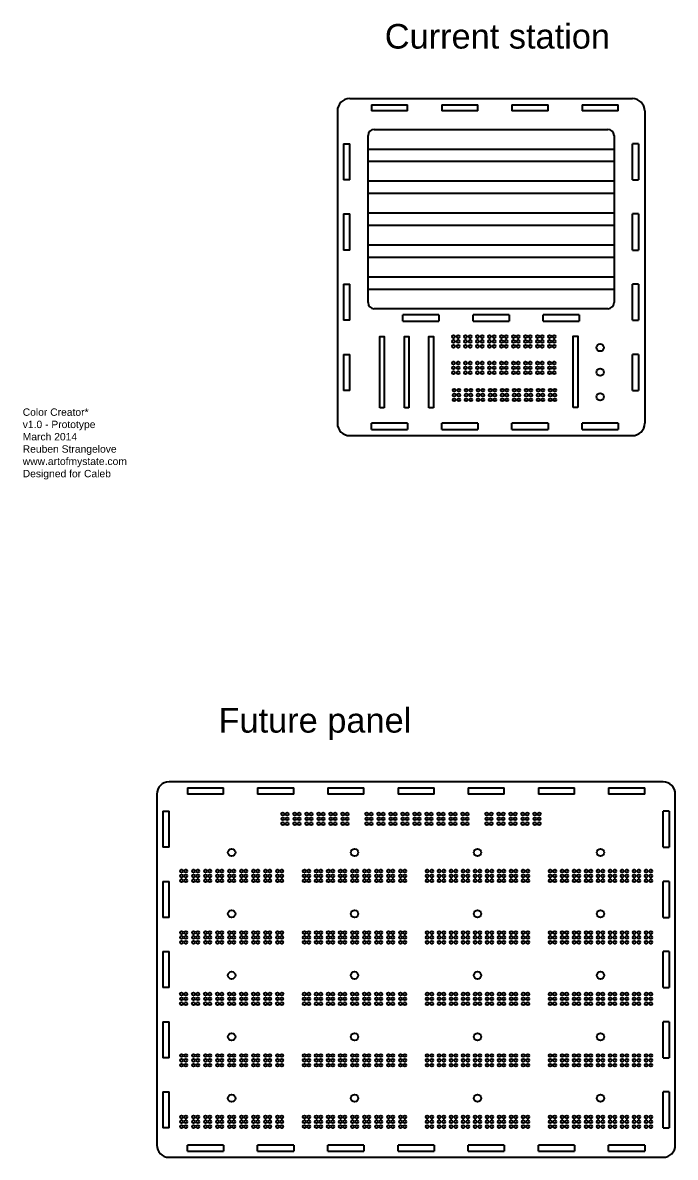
# Model space of a CAD drawing. Header units: inches. Extents: x 24.6 to 100.5, y -17.5 to 39.
# Drawn here: x 24.77 to 38.05, y 15.95 to 39.03 of the extents above; entities that cross this region are included whole.
import ezdxf

# ---------------------------------------------------------------- set-up
doc = ezdxf.new("R2010")
doc.units = ezdxf.units.IN
doc.header["$MEASUREMENT"] = 0
doc.styles.get("Standard").update_dxf_attribs({"font": 'arial.ttf'})

# ---------------------------------------------------------------- blocks, each defined once
blk = doc.blocks.new('*U214')
at = {"color": 2}
blk.add_circle((0, 0), 0.075, dxfattribs=at)
blk = doc.blocks.new('*U215')
at = {"color": 0, "linetype": 'ByBlock', "lineweight": -2, "transparency": 16777216}
for p in [(0, 5), (2.5, 5), (5, 5), (7.5, 5), (0, 3.75), (2.5, 3.75), (5, 3.75), (7.5, 3.75), (0, 2.5), (2.5, 2.5), (5, 2.5), (7.5, 2.5), (0, 1.25), (2.5, 1.25), (5, 1.25), (7.5, 1.25), (0, 0), (2.5, 0), (5, 0), (7.5, 0)]:
    blk.add_blockref('*U214', p, dxfattribs=at)

msp = doc.modelspace()

# ---------------------------------------------------------------- linework, layer by layer
at = {"color": 5}
for p, q in [((31.424, 37.48546), (37.174, 37.48546)), ((31.174, 37.23546), (31.174, 30.88046)), ((31.868, 37.36046), (31.868, 37.23546)), ((31.868, 37.36046), (32.6016, 37.36046)), ((32.6016, 37.23546), (31.868, 37.23546)), ((32.6016, 37.23546), (32.6016, 37.36046)), ((33.2956, 37.36046), (34.0292, 37.36046)), ((33.2956, 37.36046), (33.2956, 37.23546)), ((34.0292, 37.23546), (33.2956, 37.23546)), ((34.0292, 37.23546), (34.0292, 37.36046)), ((34.7232, 37.36046), (34.7232, 37.23546)), ((34.7232, 37.36046), (35.4568, 37.36046)), ((35.4568, 37.23546), (34.7232, 37.23546)), ((35.4568, 37.23546), (35.4568, 37.36046)), ((36.1508, 37.36046), (36.1508, 37.23546)), ((36.1508, 37.36046), (36.8844, 37.36046)), ((36.8844, 37.23546), (36.1508, 37.23546)), ((36.8844, 37.23546), (36.8844, 37.36046)), ((37.424, 37.23546), (37.424, 30.88046)), ((31.799, 33.33546), (31.799, 36.73546)), ((31.924, 36.86046), (36.674, 36.86046)), ((36.799, 36.73546), (36.799, 33.33546)), ((31.299, 36.56616), (31.424, 36.56616)), ((31.299, 36.56616), (31.299, 35.83256)), ((31.424, 35.83256), (31.424, 36.56616)), ((37.299, 36.56616), (37.174, 36.56616)), ((37.174, 35.83256), (37.174, 36.56616)), ((37.299, 36.56616), (37.299, 35.83256)), ((31.424, 35.83256), (31.299, 35.83256)), ((37.174, 35.83256), (37.299, 35.83256)), ((31.299, 35.13856), (31.424, 35.13856)), ((31.299, 35.13856), (31.299, 34.40496)), ((31.424, 34.40496), (31.424, 35.13856)), ((37.174, 34.40496), (37.174, 35.13856)), ((37.299, 35.13856), (37.174, 35.13856)), ((37.299, 35.13856), (37.299, 34.40496)), ((31.424, 34.40496), (31.299, 34.40496)), ((37.174, 34.40496), (37.299, 34.40496)), ((31.299, 33.71097), (31.424, 33.71097)), ((31.299, 33.71097), (31.299, 32.97737)), ((31.424, 32.97737), (31.424, 33.71096)), ((37.299, 33.71096), (37.174, 33.71096)), ((37.174, 32.97737), (37.174, 33.71096)), ((37.299, 33.71097), (37.299, 32.97737)), ((36.674, 33.21046), (31.924, 33.21046)), ((32.5046, 32.96046), (32.5046, 33.08546)), ((33.2382, 33.08546), (32.5046, 33.08546)), ((33.2382, 33.08546), (33.2382, 32.96046)), ((33.9322, 32.96046), (33.9322, 33.08546)), ((34.6658, 33.08546), (33.9322, 33.08546)), ((34.6658, 33.08546), (34.6658, 32.96046)), ((36.0934, 33.08546), (35.3598, 33.08546)), ((35.3598, 32.96046), (35.3598, 33.08546)), ((36.0934, 33.08546), (36.0934, 32.96046)), ((31.424, 32.97737), (31.299, 32.97737)), ((32.5046, 32.96046), (33.2382, 32.96046)), ((33.9322, 32.96046), (34.6658, 32.96046)), ((35.3598, 32.96046), (36.0934, 32.96046)), ((37.174, 32.97737), (37.299, 32.97737)), ((31.299, 32.28337), (31.299, 31.54977)), ((31.299, 32.28337), (31.424, 32.28337)), ((31.424, 31.54977), (31.424, 32.28337)), ((37.299, 32.28337), (37.174, 32.28337)), ((37.174, 31.54977), (37.174, 32.28337)), ((37.299, 32.28337), (37.299, 31.54977)), ((31.424, 31.54977), (31.299, 31.54977)), ((37.174, 31.54977), (37.299, 31.54977)), ((31.868, 30.75546), (31.868, 30.88046)), ((32.6016, 30.88046), (31.868, 30.88046)), ((31.868, 30.75546), (32.6016, 30.75546)), ((32.6016, 30.88046), (32.6016, 30.75546)), ((33.2956, 30.75546), (33.2956, 30.88046)), ((34.0292, 30.88046), (33.2956, 30.88046)), ((33.2956, 30.75546), (34.0292, 30.75546)), ((34.0292, 30.88046), (34.0292, 30.75546)), ((35.4568, 30.88046), (34.7232, 30.88046)), ((34.7232, 30.75546), (34.7232, 30.88046)), ((34.7232, 30.75546), (35.4568, 30.75546)), ((35.4568, 30.88046), (35.4568, 30.75546)), ((36.1508, 30.75546), (36.1508, 30.88046)), ((36.8844, 30.88046), (36.1508, 30.88046)), ((36.1508, 30.75546), (36.8844, 30.75546)), ((36.8844, 30.88046), (36.8844, 30.75546)), ((31.424, 30.63046), (37.174, 30.63046)), ((28.12395, 23.46242), (28.12395, 23.33742)), ((28.12395, 23.46242), (28.85755, 23.46242)), ((28.85755, 23.33742), (28.12395, 23.33742)), ((28.85755, 23.33742), (28.85755, 23.46242)), ((29.55155, 23.46242), (29.55155, 23.33742)), ((29.55155, 23.46242), (30.28515, 23.46242)), ((30.28515, 23.33742), (29.55155, 23.33742)), ((30.28515, 23.33742), (30.28515, 23.46242)), ((30.97915, 23.46242), (30.97915, 23.33742)), ((30.97915, 23.46242), (31.71275, 23.46242)), ((31.71275, 23.33742), (30.97915, 23.33742)), ((31.71275, 23.33742), (31.71275, 23.46242)), ((32.40675, 23.46242), (33.14035, 23.46242)), ((32.40675, 23.46242), (32.40675, 23.33742)), ((33.14035, 23.33742), (32.40675, 23.33742)), ((33.14035, 23.33742), (33.14035, 23.46242)), ((33.83435, 23.46242), (33.83435, 23.33742)), ((33.83435, 23.46242), (34.56795, 23.46242)), ((34.56795, 23.33742), (33.83435, 23.33742)), ((34.56795, 23.33742), (34.56795, 23.46242)), ((35.26195, 23.46242), (35.26195, 23.33742)), ((35.26195, 23.46242), (35.99555, 23.46242)), ((35.99555, 23.33742), (35.26195, 23.33742)), ((35.99555, 23.33742), (35.99555, 23.46242)), ((36.68955, 23.46242), (37.42315, 23.46242)), ((36.68955, 23.46242), (36.68955, 23.33742)), ((37.42315, 23.33742), (36.68955, 23.33742)), ((37.42315, 23.33742), (37.42315, 23.46242)), ((27.62688, 22.99078), (27.75188, 22.99078)), ((27.62688, 22.99078), (27.62688, 22.25718)), ((27.75188, 22.25718), (27.75188, 22.99078)), ((37.92023, 22.99078), (37.79523, 22.99078)), ((37.79523, 22.25718), (37.79523, 22.99078)), ((37.92023, 22.99078), (37.92023, 22.25718)), ((27.75188, 22.25718), (27.62688, 22.25718)), ((37.79523, 22.25718), (37.92023, 22.25718)), ((27.62688, 21.56318), (27.75188, 21.56318)), ((27.62688, 21.56318), (27.62688, 20.82958)), ((27.75188, 20.82958), (27.75188, 21.56318)), ((37.92023, 21.56318), (37.79523, 21.56318)), ((37.79523, 20.82958), (37.79523, 21.56318)), ((37.92023, 21.56318), (37.92023, 20.82958)), ((27.75188, 20.82958), (27.62688, 20.82958)), ((37.79523, 20.82958), (37.92023, 20.82958)), ((27.62688, 20.13558), (27.62688, 19.40198)), ((27.62688, 20.13558), (27.75188, 20.13558)), ((27.75188, 19.40198), (27.75188, 20.13558)), ((37.79523, 19.40198), (37.79523, 20.13558)), ((37.92023, 20.13558), (37.79523, 20.13558)), ((37.92023, 20.13558), (37.92023, 19.40198)), ((27.75188, 19.40198), (27.62688, 19.40198)), ((37.79523, 19.40198), (37.92023, 19.40198)), ((27.62688, 18.70798), (27.75188, 18.70798)), ((27.62688, 18.70798), (27.62688, 17.97438)), ((27.75188, 17.97438), (27.75188, 18.70798)), ((37.92023, 18.70798), (37.79523, 18.70798)), ((37.79523, 17.97438), (37.79523, 18.70798)), ((37.92023, 18.70798), (37.92023, 17.97438)), ((27.75188, 17.97438), (27.62688, 17.97438)), ((37.79523, 17.97438), (37.92023, 17.97438)), ((27.62688, 17.28038), (27.62688, 16.54678)), ((27.62688, 17.28038), (27.75188, 17.28038)), ((27.75188, 16.54678), (27.75188, 17.28038)), ((37.79523, 16.54678), (37.79523, 17.28038)), ((37.92023, 17.28038), (37.79523, 17.28038)), ((37.92023, 17.28038), (37.92023, 16.54678)), ((27.75188, 16.54678), (27.62688, 16.54678)), ((37.79523, 16.54678), (37.92023, 16.54678)), ((28.12395, 16.07514), (28.12395, 16.20014)), ((28.85755, 16.20014), (28.12395, 16.20014)), ((28.85755, 16.20014), (28.85755, 16.07514)), ((30.28515, 16.20014), (29.55155, 16.20014)), ((29.55155, 16.07514), (29.55155, 16.20014)), ((30.28515, 16.20014), (30.28515, 16.07514)), ((31.71275, 16.20014), (30.97915, 16.20014)), ((30.97915, 16.07514), (30.97915, 16.20014)), ((31.71275, 16.20014), (31.71275, 16.07514)), ((32.40675, 16.07514), (32.40675, 16.20014)), ((33.14035, 16.20014), (32.40675, 16.20014)), ((33.14035, 16.20014), (33.14035, 16.07514)), ((33.83435, 16.07514), (33.83435, 16.20014)), ((34.56795, 16.20014), (33.83435, 16.20014)), ((34.56795, 16.20014), (34.56795, 16.07514)), ((35.99555, 16.20014), (35.26195, 16.20014)), ((35.26195, 16.07514), (35.26195, 16.20014)), ((35.99555, 16.20014), (35.99555, 16.07514)), ((37.42315, 16.20014), (36.68955, 16.20014)), ((36.68955, 16.07514), (36.68955, 16.20014)), ((37.42315, 16.20014), (37.42315, 16.07514)), ((28.12395, 16.07514), (28.85755, 16.07514)), ((29.55155, 16.07514), (30.28515, 16.07514)), ((30.97915, 16.07514), (31.71275, 16.07514)), ((32.40675, 16.07514), (33.14035, 16.07514)), ((33.83435, 16.07514), (34.56795, 16.07514)), ((35.26195, 16.07514), (35.99555, 16.07514)), ((36.68955, 16.07514), (37.42315, 16.07514))]:
    msp.add_line(p, q, dxfattribs=at)
at = {"color": 1}
for p, q in [((31.799, 36.46046), (36.799, 36.46046)), ((31.799, 36.21046), (36.799, 36.21046)), ((31.799, 35.81046), (36.799, 35.81046)), ((31.799, 35.56046), (36.799, 35.56046)), ((31.799, 35.16046), (36.799, 35.16046)), ((31.799, 34.91046), (36.799, 34.91046)), ((31.799, 34.51046), (36.799, 34.51046)), ((31.799, 34.26046), (36.799, 34.26046)), ((31.799, 33.86046), (36.799, 33.86046)), ((31.799, 33.61046), (36.799, 33.61046))]:
    msp.add_line(p, q, dxfattribs=at)
at = {"color": 3}
for p, q in [((32.12648, 31.19546), (32.03648, 31.19546)), ((32.62648, 31.19546), (32.53648, 31.19546)), ((33.12648, 31.19546), (33.03648, 31.19546)), ((36.06152, 31.20049), (35.97152, 31.20049))]:
    msp.add_line(p, q, dxfattribs=at)
for points in [[(32.03648, 31.19546), (32.03648, 32.64546), (32.12648, 32.64546), (32.12648, 31.19546)], [(32.53648, 31.19546), (32.53648, 32.64546), (32.62648, 32.64546), (32.62648, 31.19546)], [(33.03648, 31.19546), (33.03648, 32.64546), (33.12648, 32.64546), (33.12648, 31.19546)], [(35.97152, 31.20049), (35.97152, 32.65049), (36.06152, 32.65049), (36.06152, 31.20049)]]:
    msp.add_lwpolyline(points, dxfattribs=at)
at = {"color": 5}
msp.add_lwpolyline([(37.79523, 23.58742), (27.75188, 23.58742, 0.41421356), (27.50188, 23.33742), (27.50188, 16.20014, 0.41421356), (27.75188, 15.95014), (37.79523, 15.95014, 0.41421356), (38.04523, 16.20014), (38.04523, 23.33742, 0.41421356)], format="xyb", close=True, dxfattribs=at)
at = {"color": 6}
for centre in [(33.53753, 32.64503), (33.53753, 32.5466), (33.62808, 32.64503), (33.62808, 32.5466), (33.78163, 32.64503), (33.78163, 32.5466), (33.87218, 32.64503), (33.87218, 32.5466), (34.02572, 32.64503), (34.02572, 32.5466), (34.11627, 32.64503), (34.11627, 32.5466), (34.26981, 32.64503), (34.26981, 32.5466), (34.36036, 32.64503), (34.36036, 32.5466), (34.51391, 32.64503), (34.51391, 32.5466), (34.60446, 32.64503), (34.60446, 32.5466), (34.758, 32.64503), (34.758, 32.5466), (34.84855, 32.64503), (34.84855, 32.5466), (35.0021, 32.64503), (35.0021, 32.5466), (35.09265, 32.64503), (35.09265, 32.5466), (35.24619, 32.64503), (35.24619, 32.5466), (35.33674, 32.64503), (35.33674, 32.5466), (35.49028, 32.64503), (35.49028, 32.5466), (35.58083, 32.64503), (35.58083, 32.5466), (33.53753, 32.44817), (33.62808, 32.44817), (33.78163, 32.44817), (33.87218, 32.44817), (34.02572, 32.44817), (34.11627, 32.44817), (34.26981, 32.44817), (34.36036, 32.44817), (34.51391, 32.44817), (34.60446, 32.44817), (34.758, 32.44817), (34.84855, 32.44817), (35.0021, 32.44817), (35.09265, 32.44817), (35.24619, 32.44817), (35.33674, 32.44817), (35.49028, 32.44817), (35.58083, 32.44817), (33.53753, 32.1068), (33.62808, 32.1068), (33.78163, 32.1068), (33.87218, 32.1068), (34.02572, 32.1068), (34.11627, 32.1068), (34.26981, 32.1068), (34.36036, 32.1068), (34.51391, 32.1068), (34.60446, 32.1068), (34.758, 32.1068), (34.84855, 32.1068), (35.0021, 32.1068), (35.09265, 32.1068), (35.24619, 32.1068), (35.33674, 32.1068), (35.49028, 32.1068), (35.58083, 32.1068), (33.53753, 32.00837), (33.53753, 31.90995), (33.62808, 32.00837), (33.62808, 31.90995), (33.78163, 32.00837), (33.78163, 31.90995), (33.87218, 32.00837), (33.87218, 31.90995), (34.02572, 32.00837), (34.02572, 31.90995), (34.11627, 32.00837), (34.11627, 31.90995), (34.26981, 32.00837), (34.26981, 31.90995), (34.36036, 32.00837), (34.36036, 31.90995), (34.51391, 32.00837), (34.51391, 31.90995), (34.60446, 32.00837), (34.60446, 31.90995), (34.758, 32.00837), (34.758, 31.90995), (34.84855, 32.00837), (34.84855, 31.90995), (35.0021, 32.00837), (35.0021, 31.90995), (35.09265, 32.00837), (35.09265, 31.90995), (35.24619, 32.00837), (35.24619, 31.90995), (35.33674, 32.00837), (35.33674, 31.90995), (35.49028, 32.00837), (35.49028, 31.90995), (35.58083, 32.00837), (35.58083, 31.90995), (33.55117, 31.55495), (33.55117, 31.45652), (33.64172, 31.55495), (33.64172, 31.45652), (33.79526, 31.55495), (33.79526, 31.45652), (33.88581, 31.55495), (33.88581, 31.45652), (34.03935, 31.55495), (34.03935, 31.45652), (34.1299, 31.55495), (34.1299, 31.45652), (34.28345, 31.55495), (34.28345, 31.45652), (34.374, 31.55495), (34.374, 31.45652), (34.52754, 31.55495), (34.52754, 31.45652), (34.61809, 31.55495), (34.61809, 31.45652), (34.77164, 31.55495), (34.77164, 31.45652), (34.86219, 31.55495), (34.86219, 31.45652), (35.01573, 31.55495), (35.01573, 31.45652), (35.10628, 31.55495), (35.10628, 31.45652), (35.25982, 31.55495), (35.25982, 31.45652), (35.35037, 31.55495), (35.35037, 31.45652), (35.50392, 31.55495), (35.50392, 31.45652), (35.59447, 31.55495), (35.59447, 31.45652), (33.55117, 31.35809), (33.64172, 31.35809), (33.79526, 31.35809), (33.88581, 31.35809), (34.03935, 31.35809), (34.1299, 31.35809), (34.28345, 31.35809), (34.374, 31.35809), (34.52754, 31.35809), (34.61809, 31.35809), (34.77164, 31.35809), (34.86219, 31.35809), (35.01573, 31.35809), (35.10628, 31.35809), (35.25982, 31.35809), (35.35037, 31.35809), (35.50392, 31.35809), (35.59447, 31.35809), (30.06171, 22.93332), (30.06171, 22.83489), (30.15227, 22.93332), (30.15227, 22.83489), (30.30581, 22.93332), (30.30581, 22.83489), (30.39636, 22.93332), (30.39636, 22.83489), (30.5499, 22.93332), (30.5499, 22.83489), (30.64045, 22.93332), (30.64045, 22.83489), (30.794, 22.93332), (30.794, 22.83489), (30.88455, 22.93332), (30.88455, 22.83489), (31.03809, 22.93332), (31.03809, 22.83489), (31.12864, 22.93332), (31.12864, 22.83489), (31.28218, 22.93332), (31.28218, 22.83489), (31.37274, 22.93332), (31.37274, 22.83489), (31.77037, 22.93332), (31.77037, 22.83489), (31.86092, 22.93332), (31.86092, 22.83489), (32.01447, 22.93332), (32.01447, 22.83489), (32.10502, 22.93332), (32.10502, 22.83489), (32.25856, 22.93332), (32.25856, 22.83489), (32.34911, 22.93332), (32.34911, 22.83489), (32.50265, 22.93332), (32.50265, 22.83489), (32.59321, 22.93332), (32.59321, 22.83489), (32.74675, 22.93332), (32.74675, 22.83489), (32.8373, 22.93332), (32.8373, 22.83489), (32.99084, 22.93332), (32.99084, 22.83489), (33.08139, 22.93332), (33.08139, 22.83489), (33.23494, 22.93332), (33.23494, 22.83489), (33.32549, 22.93332), (33.32549, 22.83489), (33.47903, 22.93332), (33.47903, 22.83489), (33.56958, 22.93332), (33.56958, 22.83489), (33.72312, 22.93332), (33.72312, 22.83489), (33.81368, 22.93332), (33.81368, 22.83489), (34.21131, 22.93332), (34.21131, 22.83489), (34.30186, 22.93332), (34.30186, 22.83489), (34.45541, 22.93332), (34.45541, 22.83489), (34.54596, 22.93332), (34.54596, 22.83489), (34.6995, 22.93332), (34.6995, 22.83489), (34.79005, 22.93332), (34.79005, 22.83489), (34.94359, 22.93332), (34.94359, 22.83489), (35.03415, 22.93332), (35.03415, 22.83489), (35.18769, 22.93332), (35.18769, 22.83489), (35.27824, 22.93332), (35.27824, 22.83489), (30.06171, 22.73647), (30.15227, 22.73647), (30.30581, 22.73647), (30.39636, 22.73647), (30.5499, 22.73647), (30.64045, 22.73647), (30.794, 22.73647), (30.88455, 22.73647), (31.03809, 22.73647), (31.12864, 22.73647), (31.28218, 22.73647), (31.37274, 22.73647), (31.77037, 22.73647), (31.86092, 22.73647), (32.01447, 22.73647), (32.10502, 22.73647), (32.25856, 22.73647), (32.34911, 22.73647), (32.50265, 22.73647), (32.59321, 22.73647), (32.74675, 22.73647), (32.8373, 22.73647), (32.99084, 22.73647), (33.08139, 22.73647), (33.23494, 22.73647), (33.32549, 22.73647), (33.47903, 22.73647), (33.56958, 22.73647), (33.72312, 22.73647), (33.81368, 22.73647), (34.21131, 22.73647), (34.30186, 22.73647), (34.45541, 22.73647), (34.54596, 22.73647), (34.6995, 22.73647), (34.79005, 22.73647), (34.94359, 22.73647), (35.03415, 22.73647), (35.18769, 22.73647), (35.27824, 22.73647), (28.00188, 21.77199), (28.00188, 21.67357), (28.09243, 21.77199), (28.09243, 21.67357), (28.24597, 21.77199), (28.24597, 21.67357), (28.33652, 21.77199), (28.33652, 21.67357), (28.49006, 21.77199), (28.49006, 21.67357), (28.58061, 21.77199), (28.58061, 21.67357), (28.73416, 21.77199), (28.73416, 21.67357), (28.82471, 21.77199), (28.82471, 21.67357), (28.97825, 21.77199), (28.97825, 21.67357), (29.0688, 21.77199), (29.0688, 21.67357), (29.22235, 21.77199), (29.22235, 21.67357), (29.3129, 21.77199), (29.3129, 21.67357), (29.46644, 21.77199), (29.46644, 21.67357), (29.55699, 21.77199), (29.55699, 21.67357), (29.71053, 21.77199), (29.71053, 21.67357), (29.80108, 21.77199), (29.80108, 21.67357), (29.95463, 21.77199), (29.95463, 21.67357), (30.04518, 21.77199), (30.04518, 21.67357), (30.50188, 21.77199), (30.50188, 21.67357), (30.59243, 21.77199), (30.59243, 21.67357), (30.74597, 21.77199), (30.74597, 21.67357), (30.83652, 21.77199), (30.83652, 21.67357), (30.99006, 21.77199), (30.99006, 21.67357), (31.08061, 21.77199), (31.08061, 21.67357), (31.23416, 21.77199), (31.23416, 21.67357), (31.32471, 21.77199), (31.32471, 21.67357), (31.47825, 21.77199), (31.47825, 21.67357), (31.5688, 21.77199), (31.5688, 21.67357), (31.72235, 21.77199), (31.72235, 21.67357), (31.8129, 21.77199), (31.8129, 21.67357), (31.96644, 21.77199), (31.96644, 21.67357), (32.05699, 21.77199), (32.05699, 21.67357), (32.21053, 21.77199), (32.21053, 21.67357), (32.30108, 21.77199), (32.30108, 21.67357), (32.45463, 21.77199), (32.45463, 21.67357), (32.54518, 21.77199), (32.54518, 21.67357), (33.00188, 21.77199), (33.00188, 21.67357), (33.09243, 21.77199), (33.09243, 21.67357), (33.24597, 21.77199), (33.24597, 21.67357), (33.33652, 21.77199), (33.33652, 21.67357), (33.49006, 21.77199), (33.49006, 21.67357), (33.58061, 21.77199), (33.58061, 21.67357), (33.73416, 21.77199), (33.73416, 21.67357), (33.82471, 21.77199), (33.82471, 21.67357), (33.97825, 21.77199), (33.97825, 21.67357), (34.0688, 21.77199), (34.0688, 21.67357), (34.22235, 21.77199), (34.22235, 21.67357), (34.3129, 21.77199), (34.3129, 21.67357), (34.46644, 21.77199), (34.46644, 21.67357), (34.55699, 21.77199), (34.55699, 21.67357), (34.71053, 21.77199), (34.71053, 21.67357), (34.80108, 21.77199), (34.80108, 21.67357), (34.95463, 21.77199), (34.95463, 21.67357), (35.04518, 21.77199), (35.04518, 21.67357), (35.50188, 21.77199), (35.50188, 21.67357), (35.59243, 21.77199), (35.59243, 21.67357), (35.74597, 21.77199), (35.74597, 21.67357), (35.83652, 21.77199), (35.83652, 21.67357), (35.99006, 21.77199), (35.99006, 21.67357), (36.08061, 21.77199), (36.08061, 21.67357), (36.23416, 21.77199), (36.23416, 21.67357), (36.32471, 21.77199), (36.32471, 21.67357), (36.47825, 21.77199), (36.47825, 21.67357), (36.5688, 21.77199), (36.5688, 21.67357), (36.72235, 21.77199), (36.72235, 21.67357), (36.8129, 21.77199), (36.8129, 21.67357), (36.96644, 21.77199), (36.96644, 21.67357), (37.05699, 21.77199), (37.05699, 21.67357), (37.21053, 21.77199), (37.21053, 21.67357), (37.30108, 21.77199), (37.30108, 21.67357), (37.45463, 21.77199), (37.45463, 21.67357), (37.54518, 21.77199), (37.54518, 21.67357), (28.00188, 21.57514), (28.09243, 21.57514), (28.24597, 21.57514), (28.33652, 21.57514), (28.49006, 21.57514), (28.58061, 21.57514), (28.73416, 21.57514), (28.82471, 21.57514), (28.97825, 21.57514), (29.0688, 21.57514), (29.22235, 21.57514), (29.3129, 21.57514), (29.46644, 21.57514), (29.55699, 21.57514), (29.71053, 21.57514), (29.80108, 21.57514), (29.95463, 21.57514), (30.04518, 21.57514), (30.50188, 21.57514), (30.59243, 21.57514), (30.74597, 21.57514), (30.83652, 21.57514), (30.99006, 21.57514), (31.08061, 21.57514), (31.23416, 21.57514), (31.32471, 21.57514), (31.47825, 21.57514), (31.5688, 21.57514), (31.72235, 21.57514), (31.8129, 21.57514), (31.96644, 21.57514), (32.05699, 21.57514), (32.21053, 21.57514), (32.30108, 21.57514), (32.45463, 21.57514), (32.54518, 21.57514), (33.00188, 21.57514), (33.09243, 21.57514), (33.24597, 21.57514), (33.33652, 21.57514), (33.49006, 21.57514), (33.58061, 21.57514), (33.73416, 21.57514), (33.82471, 21.57514), (33.97825, 21.57514), (34.0688, 21.57514), (34.22235, 21.57514), (34.3129, 21.57514), (34.46644, 21.57514), (34.55699, 21.57514), (34.71053, 21.57514), (34.80108, 21.57514), (34.95463, 21.57514), (35.04518, 21.57514), (35.50188, 21.57514), (35.59243, 21.57514), (35.74597, 21.57514), (35.83652, 21.57514), (35.99006, 21.57514), (36.08061, 21.57514), (36.23416, 21.57514), (36.32471, 21.57514), (36.47825, 21.57514), (36.5688, 21.57514), (36.72235, 21.57514), (36.8129, 21.57514), (36.96644, 21.57514), (37.05699, 21.57514), (37.21053, 21.57514), (37.30108, 21.57514), (37.45463, 21.57514), (37.54518, 21.57514), (28.00188, 20.52199), (28.09243, 20.52199), (28.24597, 20.52199), (28.33652, 20.52199), (28.49006, 20.52199), (28.58061, 20.52199), (28.73416, 20.52199), (28.82471, 20.52199), (28.97825, 20.52199), (29.0688, 20.52199), (29.22235, 20.52199), (29.3129, 20.52199), (29.46644, 20.52199), (29.55699, 20.52199), (29.71053, 20.52199), (29.80108, 20.52199), (29.95463, 20.52199), (30.04518, 20.52199), (30.50188, 20.52199), (30.59243, 20.52199), (30.74597, 20.52199), (30.83652, 20.52199), (30.99006, 20.52199), (31.08061, 20.52199), (31.23416, 20.52199), (31.32471, 20.52199), (31.47825, 20.52199), (31.5688, 20.52199), (31.72235, 20.52199), (31.8129, 20.52199), (31.96644, 20.52199), (32.05699, 20.52199), (32.21053, 20.52199), (32.30108, 20.52199), (32.45463, 20.52199), (32.54518, 20.52199), (33.00188, 20.52199), (33.09243, 20.52199), (33.24597, 20.52199), (33.33652, 20.52199), (33.49006, 20.52199), (33.58061, 20.52199), (33.73416, 20.52199), (33.82471, 20.52199), (33.97825, 20.52199), (34.0688, 20.52199), (34.22235, 20.52199), (34.3129, 20.52199), (34.46644, 20.52199), (34.55699, 20.52199), (34.71053, 20.52199), (34.80108, 20.52199), (34.95463, 20.52199), (35.04518, 20.52199), (35.50188, 20.52199), (35.59243, 20.52199), (35.74597, 20.52199), (35.83652, 20.52199), (35.99006, 20.52199), (36.08061, 20.52199), (36.23416, 20.52199), (36.32471, 20.52199), (36.47825, 20.52199), (36.5688, 20.52199), (36.72235, 20.52199), (36.8129, 20.52199), (36.96644, 20.52199), (37.05699, 20.52199), (37.21053, 20.52199), (37.30108, 20.52199), (37.45463, 20.52199), (37.54518, 20.52199), (28.00188, 20.42357), (28.00188, 20.32514), (28.09243, 20.42357), (28.09243, 20.32514), (28.24597, 20.42357), (28.24597, 20.32514), (28.33652, 20.42357), (28.33652, 20.32514), (28.49006, 20.42357), (28.49006, 20.32514), (28.58061, 20.42357), (28.58061, 20.32514), (28.73416, 20.42357), (28.73416, 20.32514), (28.82471, 20.42357), (28.82471, 20.32514), (28.97825, 20.42357), (28.97825, 20.32514), (29.0688, 20.42357), (29.0688, 20.32514), (29.22235, 20.42357), (29.22235, 20.32514), (29.3129, 20.42357), (29.3129, 20.32514), (29.46644, 20.42357), (29.46644, 20.32514), (29.55699, 20.42357), (29.55699, 20.32514), (29.71053, 20.42357), (29.71053, 20.32514), (29.80108, 20.42357), (29.80108, 20.32514), (29.95463, 20.42357), (29.95463, 20.32514), (30.04518, 20.42357), (30.04518, 20.32514), (30.50188, 20.42357), (30.50188, 20.32514), (30.59243, 20.42357), (30.59243, 20.32514), (30.74597, 20.42357), (30.74597, 20.32514), (30.83652, 20.42357), (30.83652, 20.32514), (30.99006, 20.42357), (30.99006, 20.32514), (31.08061, 20.42357), (31.08061, 20.32514), (31.23416, 20.42357), (31.23416, 20.32514), (31.32471, 20.42357), (31.32471, 20.32514), (31.47825, 20.42357), (31.47825, 20.32514), (31.5688, 20.42357), (31.5688, 20.32514), (31.72235, 20.42357), (31.72235, 20.32514), (31.8129, 20.42357), (31.8129, 20.32514), (31.96644, 20.42357), (31.96644, 20.32514), (32.05699, 20.42357), (32.05699, 20.32514), (32.21053, 20.42357), (32.21053, 20.32514), (32.30108, 20.42357), (32.30108, 20.32514), (32.45463, 20.42357), (32.45463, 20.32514), (32.54518, 20.42357), (32.54518, 20.32514), (33.00188, 20.42357), (33.00188, 20.32514), (33.09243, 20.42357), (33.09243, 20.32514), (33.24597, 20.42357), (33.24597, 20.32514), (33.33652, 20.42357), (33.33652, 20.32514), (33.49006, 20.42357), (33.49006, 20.32514), (33.58061, 20.42357), (33.58061, 20.32514), (33.73416, 20.42357), (33.73416, 20.32514), (33.82471, 20.42357), (33.82471, 20.32514), (33.97825, 20.42357), (33.97825, 20.32514), (34.0688, 20.42357), (34.0688, 20.32514), (34.22235, 20.42357), (34.22235, 20.32514), (34.3129, 20.42357), (34.3129, 20.32514), (34.46644, 20.42357), (34.46644, 20.32514), (34.55699, 20.42357), (34.55699, 20.32514), (34.71053, 20.42357), (34.71053, 20.32514), (34.80108, 20.42357), (34.80108, 20.32514), (34.95463, 20.42357), (34.95463, 20.32514), (35.04518, 20.42357), (35.04518, 20.32514), (35.50188, 20.42357), (35.50188, 20.32514), (35.59243, 20.42357), (35.59243, 20.32514), (35.74597, 20.42357), (35.74597, 20.32514), (35.83652, 20.42357), (35.83652, 20.32514), (35.99006, 20.42357), (35.99006, 20.32514), (36.08061, 20.42357), (36.08061, 20.32514), (36.23416, 20.42357), (36.23416, 20.32514), (36.32471, 20.42357), (36.32471, 20.32514), (36.47825, 20.42357), (36.47825, 20.32514), (36.5688, 20.42357), (36.5688, 20.32514), (36.72235, 20.42357), (36.72235, 20.32514), (36.8129, 20.42357), (36.8129, 20.32514), (36.96644, 20.42357), (36.96644, 20.32514), (37.05699, 20.42357), (37.05699, 20.32514), (37.21053, 20.42357), (37.21053, 20.32514), (37.30108, 20.42357), (37.30108, 20.32514), (37.45463, 20.42357), (37.45463, 20.32514), (37.54518, 20.42357), (37.54518, 20.32514), (28.00188, 19.27199), (28.00188, 19.17357), (28.09243, 19.27199), (28.09243, 19.17357), (28.24597, 19.27199), (28.24597, 19.17357), (28.33652, 19.27199), (28.33652, 19.17357), (28.49006, 19.27199), (28.49006, 19.17357), (28.58061, 19.27199), (28.58061, 19.17357), (28.73416, 19.27199), (28.73416, 19.17357), (28.82471, 19.27199), (28.82471, 19.17357), (28.97825, 19.27199), (28.97825, 19.17357), (29.0688, 19.27199), (29.0688, 19.17357), (29.22235, 19.27199), (29.22235, 19.17357), (29.3129, 19.27199), (29.3129, 19.17357), (29.46644, 19.27199), (29.46644, 19.17357), (29.55699, 19.27199), (29.55699, 19.17357), (29.71053, 19.27199), (29.71053, 19.17357), (29.80108, 19.27199), (29.80108, 19.17357), (29.95463, 19.27199), (29.95463, 19.17357), (30.04518, 19.27199), (30.04518, 19.17357), (30.50188, 19.27199), (30.50188, 19.17357), (30.59243, 19.27199), (30.59243, 19.17357), (30.74597, 19.27199), (30.74597, 19.17357), (30.83652, 19.27199), (30.83652, 19.17357), (30.99006, 19.27199), (30.99006, 19.17357), (31.08061, 19.27199), (31.08061, 19.17357), (31.23416, 19.27199), (31.23416, 19.17357), (31.32471, 19.27199), (31.32471, 19.17357), (31.47825, 19.27199), (31.47825, 19.17357), (31.5688, 19.27199), (31.5688, 19.17357), (31.72235, 19.27199), (31.72235, 19.17357), (31.8129, 19.27199), (31.8129, 19.17357), (31.96644, 19.27199), (31.96644, 19.17357), (32.05699, 19.27199), (32.05699, 19.17357), (32.21053, 19.27199), (32.21053, 19.17357), (32.30108, 19.27199), (32.30108, 19.17357), (32.45463, 19.27199), (32.45463, 19.17357), (32.54518, 19.27199), (32.54518, 19.17357), (33.00188, 19.27199), (33.00188, 19.17357), (33.09243, 19.27199), (33.09243, 19.17357), (33.24597, 19.27199), (33.24597, 19.17357), (33.33652, 19.27199), (33.33652, 19.17357), (33.49006, 19.27199), (33.49006, 19.17357), (33.58061, 19.27199), (33.58061, 19.17357), (33.73416, 19.27199), (33.73416, 19.17357), (33.82471, 19.27199), (33.82471, 19.17357), (33.97825, 19.27199), (33.97825, 19.17357), (34.0688, 19.27199), (34.0688, 19.17357), (34.22235, 19.27199), (34.22235, 19.17357), (34.3129, 19.27199), (34.3129, 19.17357), (34.46644, 19.27199), (34.46644, 19.17357), (34.55699, 19.27199), (34.55699, 19.17357), (34.71053, 19.27199), (34.71053, 19.17357), (34.80108, 19.27199), (34.80108, 19.17357), (34.95463, 19.27199), (34.95463, 19.17357), (35.04518, 19.27199), (35.04518, 19.17357), (35.50188, 19.27199), (35.50188, 19.17357), (35.59243, 19.27199), (35.59243, 19.17357), (35.74597, 19.27199), (35.74597, 19.17357), (35.83652, 19.27199), (35.83652, 19.17357), (35.99006, 19.27199), (35.99006, 19.17357), (36.08061, 19.27199), (36.08061, 19.17357), (36.23416, 19.27199), (36.23416, 19.17357), (36.32471, 19.27199), (36.32471, 19.17357), (36.47825, 19.27199), (36.47825, 19.17357), (36.5688, 19.27199), (36.5688, 19.17357), (36.72235, 19.27199), (36.72235, 19.17357), (36.8129, 19.27199), (36.8129, 19.17357), (36.96644, 19.27199), (36.96644, 19.17357), (37.05699, 19.27199), (37.05699, 19.17357), (37.21053, 19.27199), (37.21053, 19.17357), (37.30108, 19.27199), (37.30108, 19.17357), (37.45463, 19.27199), (37.45463, 19.17357), (37.54518, 19.27199), (37.54518, 19.17357), (28.00188, 19.07514), (28.09243, 19.07514), (28.24597, 19.07514), (28.33652, 19.07514), (28.49006, 19.07514), (28.58061, 19.07514), (28.73416, 19.07514), (28.82471, 19.07514), (28.97825, 19.07514), (29.0688, 19.07514), (29.22235, 19.07514), (29.3129, 19.07514), (29.46644, 19.07514), (29.55699, 19.07514), (29.71053, 19.07514), (29.80108, 19.07514), (29.95463, 19.07514), (30.04518, 19.07514), (30.50188, 19.07514), (30.59243, 19.07514), (30.74597, 19.07514), (30.83652, 19.07514), (30.99006, 19.07514), (31.08061, 19.07514), (31.23416, 19.07514), (31.32471, 19.07514), (31.47825, 19.07514), (31.5688, 19.07514), (31.72235, 19.07514), (31.8129, 19.07514), (31.96644, 19.07514), (32.05699, 19.07514), (32.21053, 19.07514), (32.30108, 19.07514), (32.45463, 19.07514), (32.54518, 19.07514), (33.00188, 19.07514), (33.09243, 19.07514), (33.24597, 19.07514), (33.33652, 19.07514), (33.49006, 19.07514), (33.58061, 19.07514), (33.73416, 19.07514), (33.82471, 19.07514), (33.97825, 19.07514), (34.0688, 19.07514), (34.22235, 19.07514), (34.3129, 19.07514), (34.46644, 19.07514), (34.55699, 19.07514), (34.71053, 19.07514), (34.80108, 19.07514), (34.95463, 19.07514), (35.04518, 19.07514), (35.50188, 19.07514), (35.59243, 19.07514), (35.74597, 19.07514), (35.83652, 19.07514), (35.99006, 19.07514), (36.08061, 19.07514), (36.23416, 19.07514), (36.32471, 19.07514), (36.47825, 19.07514), (36.5688, 19.07514), (36.72235, 19.07514), (36.8129, 19.07514), (36.96644, 19.07514), (37.05699, 19.07514), (37.21053, 19.07514), (37.30108, 19.07514), (37.45463, 19.07514), (37.54518, 19.07514), (28.00188, 18.02199), (28.09243, 18.02199), (28.24597, 18.02199), (28.33652, 18.02199), (28.49006, 18.02199), (28.58061, 18.02199), (28.73416, 18.02199), (28.82471, 18.02199), (28.97825, 18.02199), (29.0688, 18.02199), (29.22235, 18.02199), (29.3129, 18.02199), (29.46644, 18.02199), (29.55699, 18.02199), (29.71053, 18.02199), (29.80108, 18.02199), (29.95463, 18.02199), (30.04518, 18.02199), (30.50188, 18.02199), (30.59243, 18.02199), (30.74597, 18.02199), (30.83652, 18.02199), (30.99006, 18.02199), (31.08061, 18.02199), (31.23416, 18.02199), (31.32471, 18.02199), (31.47825, 18.02199), (31.5688, 18.02199), (31.72235, 18.02199), (31.8129, 18.02199), (31.96644, 18.02199), (32.05699, 18.02199), (32.21053, 18.02199), (32.30108, 18.02199), (32.45463, 18.02199), (32.54518, 18.02199), (33.00188, 18.02199), (33.09243, 18.02199), (33.24597, 18.02199), (33.33652, 18.02199), (33.49006, 18.02199), (33.58061, 18.02199), (33.73416, 18.02199), (33.82471, 18.02199), (33.97825, 18.02199), (34.0688, 18.02199), (34.22235, 18.02199), (34.3129, 18.02199), (34.46644, 18.02199), (34.55699, 18.02199), (34.71053, 18.02199), (34.80108, 18.02199), (34.95463, 18.02199), (35.04518, 18.02199), (35.50188, 18.02199), (35.59243, 18.02199), (35.74597, 18.02199), (35.83652, 18.02199), (35.99006, 18.02199), (36.08061, 18.02199), (36.23416, 18.02199), (36.32471, 18.02199), (36.47825, 18.02199), (36.5688, 18.02199), (36.72235, 18.02199), (36.8129, 18.02199), (36.96644, 18.02199), (37.05699, 18.02199), (37.21053, 18.02199), (37.30108, 18.02199), (37.45463, 18.02199), (37.54518, 18.02199), (28.00188, 17.92357), (28.00188, 17.82514), (28.09243, 17.92357), (28.09243, 17.82514), (28.24597, 17.92357), (28.24597, 17.82514), (28.33652, 17.92357), (28.33652, 17.82514), (28.49006, 17.92357), (28.49006, 17.82514), (28.58061, 17.92357), (28.58061, 17.82514), (28.73416, 17.92357), (28.73416, 17.82514), (28.82471, 17.92357), (28.82471, 17.82514), (28.97825, 17.92357), (28.97825, 17.82514), (29.0688, 17.92357), (29.0688, 17.82514), (29.22235, 17.92357), (29.22235, 17.82514), (29.3129, 17.92357), (29.3129, 17.82514), (29.46644, 17.92357), (29.46644, 17.82514), (29.55699, 17.92357), (29.55699, 17.82514), (29.71053, 17.92357), (29.71053, 17.82514), (29.80108, 17.92357), (29.80108, 17.82514), (29.95463, 17.92357), (29.95463, 17.82514), (30.04518, 17.92357), (30.04518, 17.82514), (30.50188, 17.92357), (30.50188, 17.82514), (30.59243, 17.92357), (30.59243, 17.82514), (30.74597, 17.92357), (30.74597, 17.82514), (30.83652, 17.92357), (30.83652, 17.82514), (30.99006, 17.92357), (30.99006, 17.82514), (31.08061, 17.92357), (31.08061, 17.82514), (31.23416, 17.92357), (31.23416, 17.82514), (31.32471, 17.92357), (31.32471, 17.82514), (31.47825, 17.92357), (31.47825, 17.82514), (31.5688, 17.92357), (31.5688, 17.82514), (31.72235, 17.92357), (31.72235, 17.82514), (31.8129, 17.92357), (31.8129, 17.82514), (31.96644, 17.92357), (31.96644, 17.82514), (32.05699, 17.92357), (32.05699, 17.82514), (32.21053, 17.92357), (32.21053, 17.82514), (32.30108, 17.92357), (32.30108, 17.82514), (32.45463, 17.92357), (32.45463, 17.82514), (32.54518, 17.92357), (32.54518, 17.82514), (33.00188, 17.92357), (33.00188, 17.82514), (33.09243, 17.92357), (33.09243, 17.82514), (33.24597, 17.92357), (33.24597, 17.82514), (33.33652, 17.92357), (33.33652, 17.82514), (33.49006, 17.92357), (33.49006, 17.82514), (33.58061, 17.92357), (33.58061, 17.82514), (33.73416, 17.92357), (33.73416, 17.82514), (33.82471, 17.92357), (33.82471, 17.82514), (33.97825, 17.92357), (33.97825, 17.82514), (34.0688, 17.92357), (34.0688, 17.82514), (34.22235, 17.92357), (34.22235, 17.82514), (34.3129, 17.92357), (34.3129, 17.82514), (34.46644, 17.92357), (34.46644, 17.82514), (34.55699, 17.92357), (34.55699, 17.82514), (34.71053, 17.92357), (34.71053, 17.82514), (34.80108, 17.92357), (34.80108, 17.82514), (34.95463, 17.92357), (34.95463, 17.82514), (35.04518, 17.92357), (35.04518, 17.82514), (35.50188, 17.92357), (35.50188, 17.82514), (35.59243, 17.92357), (35.59243, 17.82514), (35.74597, 17.92357), (35.74597, 17.82514), (35.83652, 17.92357), (35.83652, 17.82514), (35.99006, 17.92357), (35.99006, 17.82514), (36.08061, 17.92357), (36.08061, 17.82514), (36.23416, 17.92357), (36.23416, 17.82514), (36.32471, 17.92357), (36.32471, 17.82514), (36.47825, 17.92357), (36.47825, 17.82514), (36.5688, 17.92357), (36.5688, 17.82514), (36.72235, 17.92357), (36.72235, 17.82514), (36.8129, 17.92357), (36.8129, 17.82514), (36.96644, 17.92357), (36.96644, 17.82514), (37.05699, 17.92357), (37.05699, 17.82514), (37.21053, 17.92357), (37.21053, 17.82514), (37.30108, 17.92357), (37.30108, 17.82514), (37.45463, 17.92357), (37.45463, 17.82514), (37.54518, 17.92357), (37.54518, 17.82514), (28.00188, 16.77199), (28.00188, 16.67357), (28.09243, 16.77199), (28.09243, 16.67357), (28.24597, 16.77199), (28.24597, 16.67357), (28.33652, 16.77199), (28.33652, 16.67357), (28.49006, 16.77199), (28.49006, 16.67357), (28.58061, 16.77199), (28.58061, 16.67357), (28.73416, 16.77199), (28.73416, 16.67357), (28.82471, 16.77199), (28.82471, 16.67357), (28.97825, 16.77199), (28.97825, 16.67357), (29.0688, 16.77199), (29.0688, 16.67357), (29.22235, 16.77199), (29.22235, 16.67357), (29.3129, 16.77199), (29.3129, 16.67357), (29.46644, 16.77199), (29.46644, 16.67357), (29.55699, 16.77199), (29.55699, 16.67357), (29.71053, 16.77199), (29.71053, 16.67357), (29.80108, 16.77199), (29.80108, 16.67357), (29.95463, 16.77199), (29.95463, 16.67357), (30.04518, 16.77199), (30.04518, 16.67357), (30.50188, 16.77199), (30.50188, 16.67357), (30.59243, 16.77199), (30.59243, 16.67357), (30.74597, 16.77199), (30.74597, 16.67357), (30.83652, 16.77199), (30.83652, 16.67357), (30.99006, 16.77199), (30.99006, 16.67357), (31.08061, 16.77199), (31.08061, 16.67357), (31.23416, 16.77199), (31.23416, 16.67357), (31.32471, 16.77199), (31.32471, 16.67357), (31.47825, 16.77199), (31.47825, 16.67357), (31.5688, 16.77199), (31.5688, 16.67357), (31.72235, 16.77199), (31.72235, 16.67357), (31.8129, 16.77199), (31.8129, 16.67357), (31.96644, 16.77199), (31.96644, 16.67357), (32.05699, 16.77199), (32.05699, 16.67357), (32.21053, 16.77199), (32.21053, 16.67357), (32.30108, 16.77199), (32.30108, 16.67357), (32.45463, 16.77199), (32.45463, 16.67357), (32.54518, 16.77199), (32.54518, 16.67357), (33.00188, 16.77199), (33.00188, 16.67357), (33.09243, 16.77199), (33.09243, 16.67357), (33.24597, 16.77199), (33.24597, 16.67357), (33.33652, 16.77199), (33.33652, 16.67357), (33.49006, 16.77199), (33.49006, 16.67357), (33.58061, 16.77199), (33.58061, 16.67357), (33.73416, 16.77199), (33.73416, 16.67357), (33.82471, 16.77199), (33.82471, 16.67357), (33.97825, 16.77199), (33.97825, 16.67357), (34.0688, 16.77199), (34.0688, 16.67357), (34.22235, 16.77199), (34.22235, 16.67357), (34.3129, 16.77199), (34.3129, 16.67357), (34.46644, 16.77199), (34.46644, 16.67357), (34.55699, 16.77199), (34.55699, 16.67357), (34.71053, 16.77199), (34.71053, 16.67357), (34.80108, 16.77199), (34.80108, 16.67357), (34.95463, 16.77199), (34.95463, 16.67357), (35.04518, 16.77199), (35.04518, 16.67357), (35.50188, 16.77199), (35.50188, 16.67357), (35.59243, 16.77199), (35.59243, 16.67357), (35.74597, 16.77199), (35.74597, 16.67357), (35.83652, 16.77199), (35.83652, 16.67357), (35.99006, 16.77199), (35.99006, 16.67357), (36.08061, 16.77199), (36.08061, 16.67357), (36.23416, 16.77199), (36.23416, 16.67357), (36.32471, 16.77199), (36.32471, 16.67357), (36.47825, 16.77199), (36.47825, 16.67357), (36.5688, 16.77199), (36.5688, 16.67357), (36.72235, 16.77199), (36.72235, 16.67357), (36.8129, 16.77199), (36.8129, 16.67357), (36.96644, 16.77199), (36.96644, 16.67357), (37.05699, 16.77199), (37.05699, 16.67357), (37.21053, 16.77199), (37.21053, 16.67357), (37.30108, 16.77199), (37.30108, 16.67357), (37.45463, 16.77199), (37.45463, 16.67357), (37.54518, 16.77199), (37.54518, 16.67357), (28.00188, 16.57514), (28.09243, 16.57514), (28.24597, 16.57514), (28.33652, 16.57514), (28.49006, 16.57514), (28.58061, 16.57514), (28.73416, 16.57514), (28.82471, 16.57514), (28.97825, 16.57514), (29.0688, 16.57514), (29.22235, 16.57514), (29.3129, 16.57514), (29.46644, 16.57514), (29.55699, 16.57514), (29.71053, 16.57514), (29.80108, 16.57514), (29.95463, 16.57514), (30.04518, 16.57514), (30.50188, 16.57514), (30.59243, 16.57514), (30.74597, 16.57514), (30.83652, 16.57514), (30.99006, 16.57514), (31.08061, 16.57514), (31.23416, 16.57514), (31.32471, 16.57514), (31.47825, 16.57514), (31.5688, 16.57514), (31.72235, 16.57514), (31.8129, 16.57514), (31.96644, 16.57514), (32.05699, 16.57514), (32.21053, 16.57514), (32.30108, 16.57514), (32.45463, 16.57514), (32.54518, 16.57514), (33.00188, 16.57514), (33.09243, 16.57514), (33.24597, 16.57514), (33.33652, 16.57514), (33.49006, 16.57514), (33.58061, 16.57514), (33.73416, 16.57514), (33.82471, 16.57514), (33.97825, 16.57514), (34.0688, 16.57514), (34.22235, 16.57514), (34.3129, 16.57514), (34.46644, 16.57514), (34.55699, 16.57514), (34.71053, 16.57514), (34.80108, 16.57514), (34.95463, 16.57514), (35.04518, 16.57514), (35.50188, 16.57514), (35.59243, 16.57514), (35.74597, 16.57514), (35.83652, 16.57514), (35.99006, 16.57514), (36.08061, 16.57514), (36.23416, 16.57514), (36.32471, 16.57514), (36.47825, 16.57514), (36.5688, 16.57514), (36.72235, 16.57514), (36.8129, 16.57514), (36.96644, 16.57514), (37.05699, 16.57514), (37.21053, 16.57514), (37.30108, 16.57514), (37.45463, 16.57514), (37.54518, 16.57514)]:
    msp.add_circle(centre, 0.02953, dxfattribs=at)
at = {"color": 2}
for centre in [(36.51652, 32.42046), (36.51652, 31.92046), (36.51652, 31.42046)]:
    msp.add_circle(centre, 0.075, dxfattribs=at)
at = {"color": 5}
for centre, radius, start, end in [((31.424, 37.23546), 0.25, 90, 180), ((37.174, 37.23546), 0.25, 0, 90), ((31.924, 36.73546), 0.125, 90, 180), ((36.674, 36.73546), 0.125, 0, 90), ((31.924, 33.33546), 0.125, 180, 270), ((36.674, 33.33546), 0.125, 270, 0), ((31.424, 30.88046), 0.25, 180, 270), ((37.174, 30.88046), 0.25, 270, 0)]:
    msp.add_arc(centre, radius, start, end, dxfattribs=at)

# ---------------------------------------------------------------- block references
at = {"color": 4}
msp.add_blockref('*U215', (29.02353, 17.15152), dxfattribs=at)

# ---------------------------------------------------------------- texts
at = {"color": 4, "char_height": 0.5, "attachment_point": 1}
for s, insert in [('Current station', (32.13727, 39.00324)), ('Future panel', (28.7559, 25.08883))]:
    msp.add_mtext_dynamic_manual_height_columns(s, width=7.8992886, gutter_width=1, heights=[0], dxfattribs=dict(at, insert=insert))
at = {"color": 7, "insert": (24.77489, 31.68348), "char_height": 0.3, "width": 10.6893925, "attachment_point": 1}
msp.add_mtext('\\P{\\H0.5x;Color Creator*\\Pv1.0 - Prototype \\PMarch 2014\\PReuben Strangelove\\Pwww.artofmystate.com\\PDesigned for Caleb}', dxfattribs=at)

doc.saveas('drawing.dxf')
